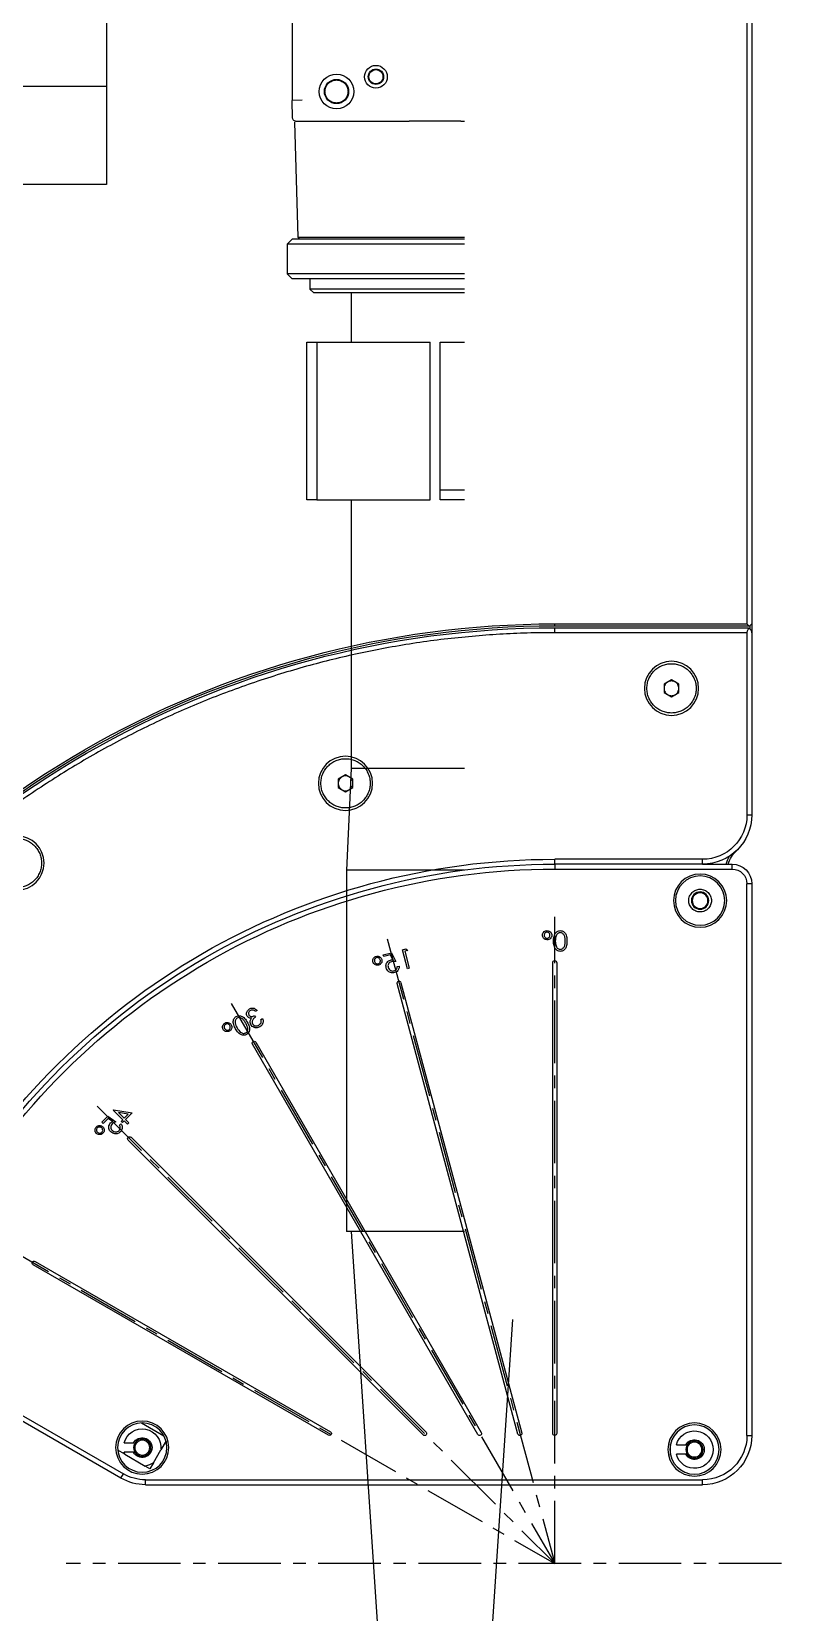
# Model space of a CAD drawing. Extents: x 500 to 100500, y -14500 to 21140.
# Drawn here: x 13425.8 to 13501.9, y -10089 to -9928.5 of the extents above; entities that cross this region are included whole.
import ezdxf

# ---------------------------------------------------------------- set-up
doc = ezdxf.new("R2010")
doc.units = 0
doc.linetypes.add('CENTER', pattern=[10.16, 6.35, -1.27, 1.27, -1.27])
doc.layers.get('0').update_dxf_attribs({"linetype": 'CONTINUOUS'})
for name, color, linetype in [('30', 111, 'CONTINUOUS'), ('Center', 1, 'CENTER'), ('SLD-0', 7, 'CONTINUOUS')]:
    doc.layers.add(name, color=color, linetype=linetype)

# ---------------------------------------------------------------- blocks, each defined once
blk = doc.blocks.new('KJA$C3C655F6F')
at = {"layer": '30', "linetype": 'Continuous', "lineweight": 25}
for p, q in [((-33.26, 287), (-33.26, 87.4)), ((-32.76, 287), (-32.76, 87.4)), ((-33.06, 87.2), (-33.26, 87.4)), ((-33.26, 87.4), (-33.26, 86.5)), ((-32.96, 87.2), (-33.06, 87.2)), ((-33.06, 87.2), (-33.06, 86.9)), ((-32.76, 87.4), (-32.96, 87.2)), ((-13.26, 87.2), (-32.96, 87.2)), ((-13.26, 87.4), (-32.76, 87.4)), ((-13.26, 87), (-32.76, 87)), ((-13.26, 87.2), (-13.26, 87.4)), ((-13.26, 86.5), (-13.26, 87)), ((-33.26, 86.5), (-33.26, 68)), ((-32.76, 86.5), (-32.76, 68)), ((-32.76, 86.5), (-13.26, 86.5)), ((-25.86, 81.28), (-25.11, 81.72)), ((-25.86, 80.42), (-25.86, 81.28)), ((-25.11, 79.98), (-25.86, 80.42)), ((-25.11, 81.72), (-24.36, 81.28)), ((-24.36, 80.42), (-25.11, 79.98)), ((-24.36, 81.28), (-24.36, 80.42)), ((7.22, 71.64), (7.97, 72.07)), ((7.22, 70.78), (7.22, 71.64)), ((7.97, 70.34), (7.22, 70.78)), ((7.97, 72.07), (8.72, 71.64)), ((8.72, 70.78), (7.97, 70.34)), ((8.72, 71.64), (8.72, 70.78)), ((-32.76, 68), (-33.26, 68)), ((-31.26, 62.5), (-31.26, 63)), ((-28.26, 63), (-31.26, 63)), ((-28.26, 63.5), (-13.26, 63.5)), ((-28.26, 63), (-28.26, 63.5)), ((-28.26, 63), (-13.26, 63)), ((-13.26, 63), (-13.26, 63.5)), ((-13.26, 63), (-13.26, 62.5)), ((-33.26, 61), (-33.26, 5)), ((-33.26, 61), (-32.76, 61)), ((-32.76, 5), (-32.76, 61)), ((-13.26, 62.5), (-31.26, 62.5)), ((-13.46, 53), (-13.46, 5.2)), ((-13.06, 5.2), (-13.06, 53)), ((1.96, 54.17), (1.5, 52.44)), ((1.83, 54.4), (1.66, 54.25)), ((1.66, 54.25), (1.96, 54.17)), ((1.69, 52.39), (2.2, 54.3)), ((2.2, 54.3), (1.83, 54.4)), ((3.3, 54.01), (2.87, 53.11)), ((3.17, 53.29), (3.4, 53.79)), ((4.13, 53.79), (3.3, 54.01)), ((3.4, 53.79), (4.08, 53.61)), ((4.08, 53.61), (4.13, 53.79)), ((1.5, 52.44), (1.69, 52.39)), ((2.74, 52.61), (2.54, 52.66)), ((2.34, 50.97), (-9.91, 5.25)), ((-9.53, 5.15), (2.72, 50.87)), ((16.94, 48.16), (17.12, 48.06)), ((16.55, 47.23), (16.38, 47.33)), ((17.2, 47.62), (17.11, 47.47)), ((17.07, 44.93), (-5.81, 5.3)), ((-5.46, 5.1), (17.41, 44.73)), ((31.51, 38.07), (29.62, 37.74)), ((29.62, 37.74), (30.29, 37.07)), ((30.29, 37.07), (29.96, 36.74)), ((30.01, 37.61), (31.01, 37.78)), ((30.42, 37.2), (30.01, 37.61)), ((30.1, 36.6), (30.43, 36.93)), ((31.01, 37.78), (30.42, 37.2)), ((30.43, 36.93), (30.6, 36.76)), ((30.56, 37.06), (31.54, 38.04)), ((30.73, 36.89), (30.56, 37.06)), ((32.09, 37.42), (31.26, 36.85)), ((31.54, 38.04), (31.51, 38.07)), ((31.61, 36.87), (32.06, 37.18)), ((32.06, 37.18), (32.56, 36.68)), ((32.69, 36.81), (32.09, 37.42)), ((29.96, 36.74), (30.1, 36.6)), ((30.6, 36.76), (30.73, 36.89)), ((30.9, 36.49), (30.75, 36.63)), ((32.56, 36.68), (32.69, 36.81)), ((29.73, 35.27), (-0.2, 5.34)), ((0.08, 5.06), (30.02, 34.99)), ((39.47, 22.67), (9.5, 5.37)), ((9.7, 5.03), (39.67, 22.33)), ((53.5, 14.38), (30.51, 1.1)), ((30.76, 0.67), (53.75, 13.94)), ((-32.76, 5), (-33.26, 5)), ((28.66, 6.27), (26.39, 4.96)), ((-25.6, 4.04), (-26.56, 4.04)), ((-25.01, 3), (-25.01, 4.13)), ((26.18, 4.46), (26.7, 3.56)), ((27.46, 2.24), (26.7, 3.56)), ((30.43, 4.25), (29.47, 4.25)), ((29.47, 3.3), (30.43, 3.3)), ((30.36, 3.1), (31.07, 3.51)), ((-26.56, 3.09), (-25.6, 3.09)), ((27.46, 2.24), (27.82, 1.63)), ((27.82, 1.63), (28.28, 1.9)), ((30.36, 3.1), (28.28, 1.9)), ((28.26, 0.5), (-28.26, 0.5)), ((-28.26, 0), (-28.26, 0.5)), ((28.26, 0), (-28.26, 0)), ((28.26, 0), (28.26, 0.5)), ((30.76, 0.67), (30.51, 1.1))]:
    blk.add_line(p, q, dxfattribs=at)
for centre, radius in [((-25.11, 80.85), 2.75), ((7.97, 71.21), 2.75), ((41.31, 63.11), 2.75), ((-28.01, 59.3), 2.7), ((-28.01, 59.3), 2.5), ((-28.01, 59.3), 0.877), ((-28.01, 59.3), 0.8), ((28.59, 3.77), 2.7), ((-27.44, 3.57), 2.7), ((-27.44, 3.57), 2.5), ((28.59, 3.77), 2.5), ((-27.44, 3.57), 0.877), ((-27.44, 3.57), 0.754), ((28.59, 3.77), 0.877), ((28.59, 3.77), 0.754)]:
    blk.add_circle(centre, radius, dxfattribs=at)
for centre, radius, start, end in [((-13.26, -8), 95.4, 30, 90), ((-13.26, -8), 95.2, 30, 90), ((-13.26, -8), 95, 30, 90), ((-28.26, 68), 5, 180, 270), ((-28.26, 68), 4.5, 180, 270), ((-33.76, 62.19), 3, 15.6539, 46.5675), ((-31.26, 61), 2, 90, 180), ((-33.76, 62.19), 3.2, 14.6528, 30.6627), ((-13.26, -8), 71.5, 30, 90), ((-13.26, -8), 71, 30, 90), ((-31.26, 61), 1.5, 90, 180), ((-13.26, -8), 70.5, 30, 90), ((-13.26, 53), 0.2, 0, 180), ((2.53, 50.92), 0.2, 345, 165), ((17.24, 44.83), 0.2, 330, 150), ((29.88, 35.13), 0.2, 315, 135), ((39.57, 22.5), 0.2, 300, 120), ((-28.26, 5), 5, 180, 270), ((-28.26, 5), 4.5, 180, 270), ((-27.44, 3.57), 1.9, 14.4775, 345.5225), ((-13.26, 5.2), 0.2, 180, 0), ((-9.72, 5.2), 0.2, 165, 345), ((-5.64, 5.2), 0.2, 150, 330), ((-0.06, 5.2), 0.2, 135, 315), ((9.6, 5.2), 0.2, 120, 300), ((28.59, 3.77), 1.9, 14.4775, 186.3079), ((-27.44, 3.57), 1, 28.3594, 331.6406), ((28.59, 3.77), 1, 28.3594, 331.6406), ((28.59, 3.77), 1.9, 339.1835, 345.5225), ((28.59, 3.77), 1.9, 233.6921, 260.8165), ((28.26, 5), 4.5, 270, 300), ((28.26, 5), 5, 270, 300)]:
    blk.add_arc(centre, radius, start, end, dxfattribs=at)
for points, knots in [([(-33.26, 86.5), (-33.25, 86.55), (-33.24, 86.65), (-33.18, 86.78), (-33.1, 86.87), (-33.04, 86.91), (-33.01, 86.93)], [0, 0, 0, 0, 0.246234, 0.520204, 0.755299, 1, 1, 1, 1]), ([(-32.76, 87), (-32.81, 87), (-32.89, 86.99), (-32.97, 86.95), (-33.01, 86.93)], [0, 0, 0, 0, 0.568782, 1, 1, 1, 1]), ([(-33.01, 86.93), (-32.97, 86.91), (-32.89, 86.85), (-32.81, 86.74), (-32.77, 86.62), (-32.76, 86.54), (-32.76, 86.5)], [0, 0, 0, 0, 0.309726, 0.600126, 0.808185, 1, 1, 1, 1]), ([(-13.26, 86.5), (-12.33, 86.49), (-10.47, 86.48), (-7.68, 86.35), (-4.87, 86.14), (-2.05, 85.85), (0.78, 85.47), (3.55, 85.01), (6.28, 84.47), (8.94, 83.87), (11.6, 83.19), (14.24, 82.42), (16.88, 81.58), (19.49, 80.66), (22.08, 79.66), (24.65, 78.58), (27.19, 77.42), (29.68, 76.2), (32.12, 74.91), (34.51, 73.56), (36.85, 72.13), (39.17, 70.64), (41.46, 69.07), (43.71, 67.42), (45.9, 65.71), (48.04, 63.94), (50.11, 62.13), (52.1, 60.27), (54.03, 58.37), (55.89, 56.43), (57.8, 54.32), (59.75, 52.03), (61.71, 49.56), (63.58, 47.05), (65.34, 44.49), (67.02, 41.89), (68.06, 40.13), (68.58, 39.25)], [0, 0, 0, 0, 0.028058, 0.056326, 0.084793, 0.113449, 0.142282, 0.171281, 0.198764, 0.226374, 0.254099, 0.281929, 0.309853, 0.337858, 0.365933, 0.394066, 0.422245, 0.450458, 0.478189, 0.505929, 0.533666, 0.561389, 0.58959, 0.617751, 0.645861, 0.673908, 0.701881, 0.729269, 0.756563, 0.783752, 0.810825, 0.842891, 0.874762, 0.906424, 0.93786, 0.969057, 1, 1, 1, 1]), ([(-13.83, 56.25), (-13.89, 56.25), (-14.01, 56.24), (-14.17, 56.16), (-14.3, 56.04), (-14.4, 55.87), (-14.47, 55.67), (-14.5, 55.43), (-14.5, 55.28), (-14.5, 55.2)], [0, 0, 0, 0, 0.124799, 0.24962, 0.374455, 0.499472, 0.66612, 0.833023, 1, 1, 1, 1]), ([(-13.14, 55.2), (-13.14, 55.28), (-13.15, 55.43), (-13.18, 55.67), (-13.26, 55.87), (-13.36, 56.04), (-13.5, 56.16), (-13.66, 56.24), (-13.77, 56.25), (-13.83, 56.25)], [0, 0, 0, 0, 0.166961, 0.333839, 0.500503, 0.625509, 0.750374, 0.875185, 1, 1, 1, 1]), ([(-12.49, 56.25), (-12.56, 56.24), (-12.69, 56.23), (-12.85, 56.11), (-12.95, 55.96), (-12.96, 55.85), (-12.96, 55.79)], [0, 0, 0, 0, 0.279707, 0.559479, 0.779698, 1, 1, 1, 1]), ([(-12.01, 55.79), (-12.02, 55.86), (-12.04, 56), (-12.17, 56.15), (-12.32, 56.24), (-12.43, 56.25), (-12.49, 56.25)], [0, 0, 0, 0, 0.279443, 0.559201, 0.77955, 1, 1, 1, 1]), ([(-14.5, 55.2), (-14.5, 55.12), (-14.5, 54.97), (-14.47, 54.73), (-14.4, 54.53), (-14.3, 54.36), (-14.17, 54.24), (-14.01, 54.16), (-13.89, 54.15), (-13.83, 54.15)], [0, 0, 0, 0, 0.166978, 0.333901, 0.500528, 0.625558, 0.750376, 0.875183, 1, 1, 1, 1]), ([(-14.32, 55.2), (-14.32, 55.26), (-14.32, 55.38), (-14.3, 55.57), (-14.26, 55.73), (-14.18, 55.86), (-14.09, 55.96), (-13.96, 56.03), (-13.87, 56.04), (-13.83, 56.05)], [0, 0, 0, 0, 0.166958, 0.33387, 0.500509, 0.625498, 0.75026, 0.8752, 1, 1, 1, 1]), ([(-13.83, 54.35), (-13.87, 54.36), (-13.96, 54.37), (-14.09, 54.44), (-14.18, 54.54), (-14.26, 54.67), (-14.3, 54.83), (-14.32, 55.02), (-14.32, 55.14), (-14.32, 55.2)], [0, 0, 0, 0, 0.124779, 0.249684, 0.37451, 0.499494, 0.666113, 0.833029, 1, 1, 1, 1]), ([(-13.83, 56.05), (-13.78, 56.04), (-13.69, 56.03), (-13.57, 55.96), (-13.47, 55.86), (-13.39, 55.7), (-13.33, 55.47), (-13.32, 55.29), (-13.32, 55.2)], [0, 0, 0, 0, 0.124825, 0.249825, 0.374662, 0.49976, 0.749613, 1, 1, 1, 1]), ([(-13.83, 54.15), (-13.77, 54.15), (-13.66, 54.16), (-13.5, 54.24), (-13.36, 54.36), (-13.26, 54.53), (-13.18, 54.73), (-13.15, 54.96), (-13.14, 55.12), (-13.14, 55.2)], [0, 0, 0, 0, 0.124838, 0.249678, 0.374552, 0.49957, 0.666183, 0.83304, 1, 1, 1, 1]), ([(-13.4, 54.7), (-13.42, 54.65), (-13.46, 54.54), (-13.57, 54.43), (-13.7, 54.37), (-13.78, 54.36), (-13.83, 54.35)], [0, 0, 0, 0, 0.280262, 0.5597794, 0.7799888, 1, 1, 1, 1]), ([(-13.32, 55.2), (-13.32, 55.1), (-13.33, 54.93), (-13.38, 54.77), (-13.4, 54.7)], [0, 0, 0, 0, 0.560097, 1, 1, 1, 1]), ([(-12.96, 55.79), (-12.96, 55.72), (-12.94, 55.59), (-12.81, 55.43), (-12.65, 55.34), (-12.54, 55.33), (-12.49, 55.33)], [0, 0, 0, 0, 0.279513, 0.559161, 0.779506, 1, 1, 1, 1]), ([(-12.78, 55.79), (-12.78, 55.83), (-12.77, 55.92), (-12.69, 56.02), (-12.59, 56.09), (-12.52, 56.09), (-12.49, 56.1)], [0, 0, 0, 0, 0.279677, 0.559466, 0.779709, 1, 1, 1, 1]), ([(-12.49, 55.48), (-12.53, 55.49), (-12.62, 55.5), (-12.72, 55.59), (-12.77, 55.68), (-12.78, 55.75), (-12.78, 55.79)], [0, 0, 0, 0, 0.2792339, 0.5591891, 0.7795622, 1, 1, 1, 1]), ([(-12.49, 56.1), (-12.44, 56.09), (-12.35, 56.08), (-12.26, 55.99), (-12.2, 55.89), (-12.2, 55.82), (-12.19, 55.79)], [0, 0, 0, 0, 0.279204, 0.558932, 0.779374, 1, 1, 1, 1]), ([(-12.49, 55.33), (-12.42, 55.34), (-12.28, 55.35), (-12.13, 55.47), (-12.03, 55.63), (-12.02, 55.74), (-12.01, 55.79)], [0, 0, 0, 0, 0.279779, 0.559495, 0.779657, 1, 1, 1, 1]), ([(-12.19, 55.79), (-12.2, 55.74), (-12.21, 55.66), (-12.29, 55.56), (-12.38, 55.49), (-12.45, 55.49), (-12.49, 55.48)], [0, 0, 0, 0, 0.279717, 0.559486, 0.779814, 1, 1, 1, 1]), ([(2.87, 53.11), (2.95, 53.12), (3.1, 53.14), (3.24, 53.11), (3.31, 53.1)], [0, 0, 0, 0, 0.5602928, 1, 1, 1, 1]), ([(3.4, 53.27), (3.36, 53.28), (3.28, 53.29), (3.2, 53.29), (3.17, 53.29)], [0, 0, 0, 0, 0.55978, 1, 1, 1, 1]), ([(3.31, 53.1), (3.37, 53.08), (3.5, 53.03), (3.63, 52.88), (3.67, 52.7), (3.65, 52.6), (3.64, 52.54)], [0, 0, 0, 0, 0.280196, 0.559243, 0.7794, 1, 1, 1, 1]), ([(3.84, 52.48), (3.85, 52.54), (3.87, 52.67), (3.85, 52.86), (3.76, 53.04), (3.61, 53.19), (3.47, 53.24), (3.4, 53.27)], [0, 0, 0, 0, 0.186963, 0.373682, 0.560448, 0.780046, 1, 1, 1, 1]), ([(4.29, 53.32), (4.27, 53.25), (4.25, 53.12), (4.33, 52.94), (4.46, 52.81), (4.56, 52.77), (4.61, 52.75)], [0, 0, 0, 0, 0.2797086, 0.5593316, 0.7796078, 1, 1, 1, 1]), ([(4.86, 53.64), (4.79, 53.65), (4.65, 53.67), (4.47, 53.59), (4.34, 53.47), (4.3, 53.37), (4.29, 53.32)], [0, 0, 0, 0, 0.279543, 0.559405, 0.779682, 1, 1, 1, 1]), ([(4.65, 52.89), (4.61, 52.91), (4.52, 52.94), (4.45, 53.05), (4.42, 53.17), (4.43, 53.24), (4.44, 53.28)], [0, 0, 0, 0, 0.278942, 0.558752, 0.779364, 1, 1, 1, 1]), ([(4.44, 53.28), (4.46, 53.32), (4.49, 53.41), (4.6, 53.49), (4.71, 53.52), (4.78, 53.51), (4.82, 53.51)], [0, 0, 0, 0, 0.279756, 0.559451, 0.779719, 1, 1, 1, 1]), ([(4.61, 52.75), (4.68, 52.74), (4.82, 52.72), (5, 52.8), (5.13, 52.92), (5.16, 53.03), (5.18, 53.08)], [0, 0, 0, 0, 0.2796786, 0.5594149, 0.7796056, 1, 1, 1, 1]), ([(5.03, 53.12), (5.01, 53.07), (4.98, 52.99), (4.87, 52.91), (4.76, 52.87), (4.69, 52.88), (4.65, 52.89)], [0, 0, 0, 0, 0.27984, 0.559687, 0.779857, 1, 1, 1, 1]), ([(4.82, 53.51), (4.86, 53.49), (4.95, 53.45), (5.02, 53.34), (5.05, 53.22), (5.03, 53.15), (5.03, 53.12)], [0, 0, 0, 0, 0.279236, 0.558984, 0.779351, 1, 1, 1, 1]), ([(5.18, 53.08), (5.19, 53.15), (5.21, 53.28), (5.13, 53.46), (5.01, 53.59), (4.91, 53.63), (4.86, 53.64)], [0, 0, 0, 0, 0.279576, 0.559365, 0.779656, 1, 1, 1, 1]), ([(2.54, 52.66), (2.54, 52.6), (2.53, 52.49), (2.57, 52.33), (2.66, 52.18), (2.8, 52.05), (2.93, 52.01), (2.99, 51.99)], [0, 0, 0, 0, 0.186879, 0.373577, 0.560343, 0.780041, 1, 1, 1, 1]), ([(3.05, 52.16), (3, 52.18), (2.89, 52.23), (2.79, 52.34), (2.73, 52.48), (2.74, 52.56), (2.74, 52.61)], [0, 0, 0, 0, 0.279763, 0.559521, 0.779394, 1, 1, 1, 1]), ([(2.99, 51.99), (3.05, 51.98), (3.19, 51.95), (3.4, 51.98), (3.59, 52.08), (3.75, 52.25), (3.81, 52.41), (3.84, 52.48)], [0, 0, 0, 0, 0.186947, 0.373597, 0.560153, 0.780034, 1, 1, 1, 1]), ([(3.64, 52.54), (3.62, 52.47), (3.56, 52.33), (3.4, 52.2), (3.22, 52.14), (3.1, 52.16), (3.05, 52.16)], [0, 0, 0, 0, 0.280065, 0.559626, 0.779827, 1, 1, 1, 1]), ([(17.71, 48.31), (17.66, 48.33), (17.56, 48.38), (17.4, 48.4), (17.24, 48.37), (17.08, 48.29), (16.99, 48.2), (16.94, 48.16)], [0, 0, 0, 0, 0.186698, 0.373254, 0.559918, 0.77975, 1, 1, 1, 1]), ([(17.12, 48.06), (17.16, 48.09), (17.24, 48.15), (17.37, 48.2), (17.5, 48.19), (17.57, 48.16), (17.61, 48.14)], [0, 0, 0, 0, 0.280559, 0.559945, 0.779833, 1, 1, 1, 1]), ([(17.95, 47.58), (17.97, 47.63), (18.01, 47.72), (18.01, 47.89), (17.96, 48.05), (17.86, 48.2), (17.76, 48.28), (17.71, 48.31)], [0, 0, 0, 0, 0.186536, 0.373228, 0.559898, 0.779966, 1, 1, 1, 1]), ([(16.38, 47.33), (16.37, 47.27), (16.33, 47.15), (16.32, 46.97), (16.37, 46.78), (16.48, 46.61), (16.6, 46.53), (16.66, 46.49)], [0, 0, 0, 0, 0.187083, 0.373888, 0.560463, 0.780026, 1, 1, 1, 1]), ([(16.54, 46.91), (16.53, 46.97), (16.52, 47.08), (16.54, 47.18), (16.55, 47.23)], [0, 0, 0, 0, 0.558561, 1, 1, 1, 1]), ([(16.76, 46.66), (16.71, 46.69), (16.61, 46.76), (16.56, 46.86), (16.54, 46.91)], [0, 0, 0, 0, 0.559914, 1, 1, 1, 1]), ([(16.66, 46.49), (16.72, 46.46), (16.84, 46.4), (17.03, 46.38), (17.24, 46.42), (17.44, 46.52), (17.53, 46.65), (17.57, 46.71)], [0, 0, 0, 0, 0.186929, 0.373767, 0.560501, 0.780334, 1, 1, 1, 1]), ([(17.39, 46.79), (17.35, 46.74), (17.27, 46.63), (17.08, 46.57), (16.9, 46.59), (16.81, 46.63), (16.76, 46.66)], [0, 0, 0, 0, 0.279031, 0.558755, 0.779139, 1, 1, 1, 1]), ([(17.11, 47.47), (17.15, 47.44), (17.23, 47.38), (17.35, 47.28), (17.43, 47.14), (17.46, 46.96), (17.42, 46.85), (17.39, 46.79)], [0, 0, 0, 0, 0.1874618, 0.3747072, 0.5612879, 0.7807844, 1, 1, 1, 1]), ([(17.77, 47.68), (17.74, 47.65), (17.69, 47.59), (17.58, 47.54), (17.45, 47.53), (17.32, 47.56), (17.24, 47.6), (17.2, 47.62)], [0, 0, 0, 0, 0.186098, 0.372254, 0.559137, 0.779513, 1, 1, 1, 1]), ([(17.52, 47.35), (17.57, 47.35), (17.66, 47.36), (17.79, 47.41), (17.88, 47.48), (17.93, 47.55), (17.95, 47.58)], [0, 0, 0, 0, 0.280175, 0.559845, 0.779904, 1, 1, 1, 1]), ([(17.64, 47.08), (17.62, 47.14), (17.6, 47.23), (17.54, 47.31), (17.52, 47.35)], [0, 0, 0, 0, 0.559694, 1, 1, 1, 1]), ([(17.57, 46.71), (17.6, 46.78), (17.66, 46.9), (17.64, 47.03), (17.64, 47.08)], [0, 0, 0, 0, 0.559242, 1, 1, 1, 1]), ([(17.61, 48.14), (17.65, 48.11), (17.74, 48.06), (17.8, 47.92), (17.82, 47.79), (17.78, 47.72), (17.77, 47.68)], [0, 0, 0, 0, 0.280351, 0.560054, 0.780166, 1, 1, 1, 1]), ([(17.94, 46.96), (17.9, 46.9), (17.83, 46.76), (17.74, 46.54), (17.69, 46.33), (17.7, 46.14), (17.75, 45.97), (17.85, 45.82), (17.95, 45.75), (18, 45.72)], [0, 0, 0, 0, 0.1669781, 0.3338803, 0.5005081, 0.6255228, 0.7503733, 0.8751714, 1, 1, 1, 1]), ([(18.09, 45.87), (18.06, 45.9), (17.98, 45.95), (17.91, 46.08), (17.88, 46.22), (17.89, 46.37), (17.94, 46.53), (18.01, 46.7), (18.07, 46.81), (18.1, 46.87)], [0, 0, 0, 0, 0.1247108, 0.2496173, 0.3744474, 0.499452, 0.6661182, 0.8330383, 1, 1, 1, 1]), ([(19.05, 47.54), (18.99, 47.56), (18.89, 47.61), (18.71, 47.62), (18.54, 47.59), (18.36, 47.49), (18.2, 47.35), (18.06, 47.16), (17.98, 47.03), (17.94, 46.96)], [0, 0, 0, 0, 0.124818, 0.249629, 0.374517, 0.499506, 0.666118, 0.833024, 1, 1, 1, 1]), ([(18.1, 46.87), (18.13, 46.92), (18.2, 47.02), (18.3, 47.17), (18.42, 47.3), (18.55, 47.38), (18.69, 47.42), (18.83, 47.43), (18.92, 47.39), (18.96, 47.37)], [0, 0, 0, 0, 0.166975, 0.333892, 0.500574, 0.625601, 0.750399, 0.875295, 1, 1, 1, 1]), ([(18.96, 47.37), (19, 47.34), (19.07, 47.29), (19.14, 47.16), (19.17, 47.02), (19.16, 46.84), (19.09, 46.61), (19, 46.45), (18.96, 46.37)], [0, 0, 0, 0, 0.124745, 0.24966, 0.374487, 0.499618, 0.749573, 1, 1, 1, 1]), ([(19.12, 46.28), (19.16, 46.35), (19.24, 46.49), (19.32, 46.71), (19.36, 46.92), (19.35, 47.12), (19.29, 47.29), (19.19, 47.44), (19.1, 47.5), (19.05, 47.54)], [0, 0, 0, 0, 0.1669524, 0.3338231, 0.5004407, 0.6254522, 0.7503056, 0.8751412, 1, 1, 1, 1]), ([(19.57, 46.7), (19.54, 46.64), (19.48, 46.51), (19.51, 46.31), (19.6, 46.15), (19.69, 46.09), (19.74, 46.06)], [0, 0, 0, 0, 0.279672, 0.559261, 0.77955, 1, 1, 1, 1]), ([(20.21, 46.87), (20.14, 46.9), (20.02, 46.95), (19.82, 46.92), (19.66, 46.84), (19.6, 46.75), (19.57, 46.7)], [0, 0, 0, 0, 0.279581, 0.559491, 0.779679, 1, 1, 1, 1]), ([(19.81, 46.18), (19.77, 46.21), (19.7, 46.27), (19.66, 46.4), (19.66, 46.52), (19.69, 46.58), (19.7, 46.62)], [0, 0, 0, 0, 0.279122, 0.559037, 0.779394, 1, 1, 1, 1]), ([(19.7, 46.62), (19.73, 46.66), (19.79, 46.73), (19.91, 46.78), (20.03, 46.79), (20.1, 46.76), (20.14, 46.74)], [0, 0, 0, 0, 0.279675, 0.559455, 0.779733, 1, 1, 1, 1]), ([(20.14, 46.74), (20.17, 46.71), (20.25, 46.66), (20.29, 46.53), (20.28, 46.41), (20.25, 46.34), (20.23, 46.31)], [0, 0, 0, 0, 0.279051, 0.558697, 0.779276, 1, 1, 1, 1]), ([(20.38, 46.23), (20.4, 46.29), (20.46, 46.42), (20.42, 46.62), (20.34, 46.77), (20.25, 46.84), (20.21, 46.87)], [0, 0, 0, 0, 0.2795578, 0.5592969, 0.779614, 1, 1, 1, 1]), ([(18, 45.72), (18.05, 45.69), (18.16, 45.64), (18.34, 45.63), (18.51, 45.67), (18.69, 45.76), (18.85, 45.9), (19, 46.08), (19.08, 46.21), (19.12, 46.28)], [0, 0, 0, 0, 0.124837, 0.249679, 0.374547, 0.499565, 0.666186, 0.833048, 1, 1, 1, 1]), ([(18.64, 45.96), (18.59, 45.93), (18.51, 45.86), (18.36, 45.82), (18.21, 45.82), (18.13, 45.85), (18.09, 45.87)], [0, 0, 0, 0, 0.2803572, 0.5598085, 0.7800344, 1, 1, 1, 1]), ([(18.96, 46.37), (18.91, 46.29), (18.82, 46.14), (18.69, 46.02), (18.64, 45.96)], [0, 0, 0, 0, 0.560122, 1, 1, 1, 1]), ([(19.74, 46.06), (19.8, 46.03), (19.93, 45.98), (20.12, 46.01), (20.28, 46.09), (20.35, 46.18), (20.38, 46.23)], [0, 0, 0, 0, 0.279615, 0.559324, 0.779602, 1, 1, 1, 1]), ([(20.23, 46.31), (20.21, 46.27), (20.15, 46.2), (20.03, 46.15), (19.91, 46.14), (19.84, 46.17), (19.81, 46.18)], [0, 0, 0, 0, 0.279817, 0.559743, 0.77988, 1, 1, 1, 1]), ([(30.75, 36.63), (30.72, 36.59), (30.66, 36.49), (30.62, 36.33), (30.62, 36.16), (30.68, 35.98), (30.76, 35.88), (30.81, 35.83)], [0, 0, 0, 0, 0.186864, 0.373563, 0.560326, 0.780035, 1, 1, 1, 1]), ([(30.81, 35.83), (30.86, 35.78), (30.96, 35.69), (31.15, 35.62), (31.37, 35.61), (31.6, 35.68), (31.72, 35.78), (31.78, 35.83)], [0, 0, 0, 0, 0.186891, 0.373555, 0.560267, 0.7801, 1, 1, 1, 1]), ([(30.94, 35.95), (30.91, 36), (30.84, 36.08), (30.81, 36.24), (30.83, 36.38), (30.87, 36.45), (30.9, 36.49)], [0, 0, 0, 0, 0.279783, 0.559562, 0.779426, 1, 1, 1, 1]), ([(31.65, 35.98), (31.59, 35.94), (31.48, 35.84), (31.27, 35.81), (31.08, 35.84), (30.99, 35.92), (30.94, 35.95)], [0, 0, 0, 0, 0.2800999, 0.559732, 0.7799079, 1, 1, 1, 1]), ([(31.26, 36.85), (31.34, 36.82), (31.47, 36.77), (31.59, 36.67), (31.64, 36.63)], [0, 0, 0, 0, 0.560321, 1, 1, 1, 1]), ([(31.8, 36.73), (31.77, 36.76), (31.71, 36.81), (31.64, 36.85), (31.61, 36.87)], [0, 0, 0, 0, 0.559812, 1, 1, 1, 1]), ([(31.64, 36.63), (31.68, 36.58), (31.77, 36.47), (31.8, 36.28), (31.75, 36.1), (31.68, 36.02), (31.65, 35.98)], [0, 0, 0, 0, 0.280212, 0.559244, 0.779378, 1, 1, 1, 1]), ([(31.78, 35.83), (31.83, 35.88), (31.91, 35.97), (31.98, 36.15), (32, 36.35), (31.94, 36.56), (31.85, 36.67), (31.8, 36.73)], [0, 0, 0, 0, 0.187003, 0.373749, 0.560516, 0.78008, 1, 1, 1, 1]), ([(32.59, 36.33), (32.55, 36.28), (32.46, 36.17), (32.44, 35.97), (32.49, 35.8), (32.56, 35.72), (32.59, 35.68)], [0, 0, 0, 0, 0.279679, 0.559371, 0.7796, 1, 1, 1, 1]), ([(33.25, 36.33), (33.2, 36.37), (33.09, 36.45), (32.89, 36.47), (32.72, 36.44), (32.64, 36.37), (32.59, 36.33)], [0, 0, 0, 0, 0.279642, 0.559484, 0.77966, 1, 1, 1, 1]), ([(32.59, 35.68), (32.65, 35.63), (32.75, 35.55), (32.95, 35.53), (33.12, 35.57), (33.21, 35.64), (33.25, 35.67)], [0, 0, 0, 0, 0.279589, 0.559293, 0.779585, 1, 1, 1, 1]), ([(32.69, 35.77), (32.67, 35.81), (32.61, 35.88), (32.6, 36.02), (32.63, 36.13), (32.68, 36.19), (32.7, 36.22)], [0, 0, 0, 0, 0.27912, 0.559033, 0.779458, 1, 1, 1, 1]), ([(33.13, 35.78), (33.1, 35.76), (33.03, 35.7), (32.9, 35.68), (32.78, 35.7), (32.72, 35.75), (32.69, 35.77)], [0, 0, 0, 0, 0.279838, 0.559595, 0.779833, 1, 1, 1, 1]), ([(32.7, 36.22), (32.74, 36.25), (32.81, 36.3), (32.95, 36.32), (33.06, 36.29), (33.12, 36.25), (33.15, 36.23)], [0, 0, 0, 0, 0.279732, 0.559509, 0.779758, 1, 1, 1, 1]), ([(33.15, 36.23), (33.18, 36.19), (33.23, 36.11), (33.24, 35.98), (33.2, 35.87), (33.16, 35.81), (33.13, 35.78)], [0, 0, 0, 0, 0.279173, 0.558828, 0.779257, 1, 1, 1, 1]), ([(33.25, 35.67), (33.29, 35.73), (33.38, 35.83), (33.39, 36.03), (33.35, 36.2), (33.28, 36.29), (33.25, 36.33)], [0, 0, 0, 0, 0.279611, 0.559331, 0.779656, 1, 1, 1, 1])]:
    blk.add_open_spline(points, degree=3, knots=knots, dxfattribs=at)
for points in [[(-22.61, 80.85), (-22.62, 80.69), (-22.64, 80.36), (-22.78, 79.89), (-23.02, 79.45), (-23.33, 79.07), (-23.71, 78.76), (-24.15, 78.53), (-24.62, 78.38), (-25.11, 78.33), (-25.6, 78.38), (-26.07, 78.53), (-26.51, 78.76), (-26.89, 79.07), (-27.2, 79.45), (-27.43, 79.89), (-27.58, 80.36), (-27.62, 80.85), (-27.58, 81.34), (-27.43, 81.81), (-27.2, 82.25), (-26.89, 82.63), (-26.51, 82.94), (-26.07, 83.17), (-25.6, 83.32), (-25.11, 83.37), (-24.62, 83.32), (-24.15, 83.17), (-23.71, 82.94), (-23.33, 82.63), (-23.02, 82.25), (-22.78, 81.81), (-22.64, 81.34), (-22.62, 81.01), (-22.61, 80.85)], [(-25.86, 80.85), (-25.85, 80.92), (-25.84, 81.05), (-25.76, 81.23), (-25.65, 81.39), (-25.54, 81.46), (-25.48, 81.5)], [(-25.48, 80.2), (-25.54, 80.24), (-25.65, 80.31), (-25.76, 80.47), (-25.84, 80.65), (-25.85, 80.78), (-25.86, 80.85)], [(-25.48, 81.5), (-25.42, 81.53), (-25.31, 81.58), (-25.11, 81.61), (-24.91, 81.58), (-24.79, 81.53), (-24.73, 81.5)], [(-24.73, 81.5), (-24.68, 81.46), (-24.57, 81.39), (-24.45, 81.23), (-24.37, 81.05), (-24.36, 80.92), (-24.36, 80.85)], [(-24.36, 80.85), (-24.36, 80.78), (-24.37, 80.65), (-24.45, 80.47), (-24.57, 80.31), (-24.68, 80.24), (-24.73, 80.2)], [(-24.73, 80.2), (-24.79, 80.17), (-24.91, 80.12), (-25.11, 80.09), (-25.31, 80.12), (-25.42, 80.17), (-25.48, 80.2)], [(10.47, 71.21), (10.46, 71.04), (10.44, 70.72), (10.29, 70.25), (10.06, 69.81), (9.74, 69.43), (9.36, 69.12), (8.93, 68.88), (8.46, 68.74), (7.97, 68.69), (7.47, 68.74), (7, 68.88), (6.57, 69.12), (6.19, 69.43), (5.87, 69.81), (5.64, 70.25), (5.5, 70.72), (5.45, 71.21), (5.5, 71.7), (5.64, 72.17), (5.87, 72.61), (6.19, 72.99), (6.57, 73.3), (7, 73.53), (7.47, 73.68), (7.97, 73.72), (8.46, 73.68), (8.93, 73.53), (9.36, 73.3), (9.74, 72.99), (10.06, 72.61), (10.29, 72.17), (10.44, 71.7), (10.46, 71.37), (10.47, 71.21)], [(7.22, 71.21), (7.22, 71.27), (7.23, 71.41), (7.31, 71.59), (7.43, 71.75), (7.54, 71.82), (7.59, 71.86)], [(7.59, 70.56), (7.54, 70.6), (7.43, 70.67), (7.31, 70.83), (7.23, 71.01), (7.22, 71.14), (7.22, 71.21)], [(7.59, 71.86), (7.65, 71.89), (7.77, 71.94), (7.97, 71.97), (8.16, 71.94), (8.28, 71.89), (8.34, 71.86)], [(8.34, 71.86), (8.39, 71.82), (8.5, 71.75), (8.62, 71.59), (8.7, 71.41), (8.71, 71.27), (8.72, 71.21)], [(8.72, 71.21), (8.71, 71.14), (8.7, 71.01), (8.62, 70.83), (8.5, 70.67), (8.39, 70.6), (8.34, 70.56)], [(8.34, 70.56), (8.28, 70.53), (8.16, 70.47), (7.97, 70.45), (7.77, 70.47), (7.65, 70.53), (7.59, 70.56)], [(43.81, 63.11), (43.8, 62.95), (43.78, 62.62), (43.63, 62.15), (43.4, 61.72), (43.09, 61.33), (42.71, 61.02), (42.27, 60.79), (41.8, 60.65), (41.31, 60.6), (40.82, 60.65), (40.35, 60.79), (39.91, 61.02), (39.53, 61.33), (39.22, 61.72), (38.98, 62.15), (38.84, 62.62), (38.79, 63.11), (38.84, 63.6), (38.98, 64.08), (39.22, 64.51), (39.53, 64.89), (39.91, 65.21), (40.35, 65.44), (40.82, 65.58), (41.31, 65.63), (41.8, 65.58), (42.27, 65.44), (42.71, 65.21), (43.09, 64.89), (43.4, 64.51), (43.63, 64.08), (43.78, 63.6), (43.8, 63.28), (43.81, 63.11)], [(-26.86, 59.3), (-26.86, 59.22), (-26.87, 59.07), (-26.94, 58.86), (-27.05, 58.66), (-27.19, 58.48), (-27.37, 58.34), (-27.57, 58.23), (-27.78, 58.16), (-28.01, 58.14), (-28.23, 58.16), (-28.45, 58.23), (-28.65, 58.34), (-28.83, 58.48), (-28.97, 58.66), (-29.08, 58.86), (-29.14, 59.07), (-29.17, 59.3), (-29.14, 59.53), (-29.08, 59.74), (-28.97, 59.94), (-28.83, 60.12), (-28.65, 60.26), (-28.45, 60.37), (-28.23, 60.44), (-28.01, 60.46), (-27.78, 60.44), (-27.57, 60.37), (-27.37, 60.26), (-27.19, 60.12), (-27.05, 59.94), (-26.94, 59.74), (-26.87, 59.53), (-26.86, 59.38), (-26.86, 59.3)]]:
    blk.add_open_spline(points, degree=3, dxfattribs=at)
at = {"layer": 'Center'}
for p, q in [((-13.26, -8), (-13.26, 57.65)), ((3.73, 55.42), (-13.26, -8)), ((19.57, 48.86), (-13.26, -8)), ((33.17, 38.42), (-13.26, -8)), ((43.6, 24.83), (-13.26, -8)), ((-36.26, -8), (36.32, -8))]:
    blk.add_line(p, q, dxfattribs=at)
blk = doc.blocks.new('KJ특성')
at = {"layer": 'SLD-0'}
for p, q in [((10897.8, -71155.14, -10.47), (10897.8, -71190.14, -10.47)), ((10887.8, -71190.14, -10.47), (10897.8, -71190.14, -10.47)), ((10897.8, -71190.14, -10.47), (10897.8, -71200.14, -10.47)), ((10897.8, -71200.14, -10.47), (10887.8, -71200.14, -10.47))]:
    blk.add_line(p, q, dxfattribs=at)
at = {"layer": '30', "xscale": -1}
blk.add_blockref('KJA$C3C655F6F', (10930.03, -71332.14, -10.47), dxfattribs=at)
blk = doc.blocks.new('KJVision R')
at = {"color": 2, "linetype": 'Continuous', "lineweight": 25}
for p, q in [((9885.4, -71156.7, 54.87), (9885.4, -71191.6, 54.87)), ((9886.4, -71191.59, 54.87), (9885.4, -71191.6, 54.87)), ((9885.44, -71193.41, 54.87), (9885.4, -71191.6, 54.87)), ((9885.65, -71193.8, 54.87), (9885.96, -71205.5, 54.87)), ((9885.68, -71193.82, 54.87), (9885.68, -71193.82, 54.87)), ((9886.44, -71193.7, 54.87), (9897.27, -71193.7, 54.87)), ((9902.52, -71193.7, 54.87), (9897.27, -71193.7, 54.87)), ((9902.52, -71193.7, 54.87), (9902.9, -71193.7, 54.87)), ((9885.4, -71205.7, 54.87), (9884.9, -71206.2, 54.87)), ((9884.9, -71206.2, 54.87), (9884.9, -71209.2, 54.87)), ((9902.9, -71206.2, 54.87), (9884.9, -71206.2, 54.87)), ((9902.9, -71205.7, 54.87), (9885.4, -71205.7, 54.87)), ((9885.96, -71205.5, 54.87), (9886.16, -71205.7, 54.87)), ((9885.96, -71205.5, 54.87), (9902.9, -71205.5, 54.87)), ((9884.9, -71209.2, 54.87), (9885.4, -71209.7, 54.87)), ((9902.9, -71209.2, 54.87), (9884.9, -71209.2, 54.87)), ((9902.9, -71209.7, 54.87), (9885.4, -71209.7, 54.87)), ((9887.2, -71209.7, 54.87), (9887.2, -71210.76, 54.87)), ((9887.2, -71210.76, 54.87), (9887.6, -71211.14, 54.87)), ((9902.9, -71210.76, 54.87), (9887.2, -71210.76, 54.87)), ((9902.9, -71211.14, 54.87), (9887.6, -71211.14, 54.87)), ((9891.4, -71211.14, 54.87), (9891.4, -71216.14, 54.87)), ((9886.9, -71232.14, 54.87), (9886.9, -71216.14, 54.87)), ((9886.9, -71216.14, 54.87), (9887.9, -71216.14, 54.87)), ((9887.9, -71216.14, 54.87), (9887.9, -71232.14, 54.87)), ((9887.9, -71216.14, 54.87), (9899.4, -71216.14, 54.87)), ((9899.4, -71232.14, 54.87), (9899.4, -71216.14, 54.87)), ((9900.4, -71216.14, 54.87), (9902.9, -71216.14, 54.87)), ((9900.4, -71231.14, 54.87), (9900.4, -71216.14, 54.87)), ((9887.9, -71232.14, 54.87), (9886.9, -71232.14, 54.87)), ((9887.9, -71232.14, 54.87), (9899.4, -71232.14, 54.87)), ((9891.4, -71232.14, 54.87), (9891.4, -71259.44, 54.87)), ((9900.4, -71231.14, 54.87), (9902.9, -71231.14, 54.87)), ((9900.4, -71232.14, 54.87), (9900.4, -71231.14, 54.87)), ((9902.9, -71232.14, 54.87), (9900.4, -71232.14, 54.87)), ((9891.4, -71259.44, 54.87), (9890.9, -71269.74, 54.87)), ((9902.9, -71259.44, 54.87), (9891.4, -71259.44, 54.87)), ((9890.9, -71269.74, 54.87), (9890.9, -71306.44, 54.87)), ((9902.9, -71269.74, 54.87), (9890.9, -71269.74, 54.87)), ((9902.9, -71306.44, 54.87), (9890.9, -71306.44, 54.87)), ((9891.4, -71306.44, 54.87), (9898.9, -71419.44, 54.87)), ((9900.9, -71419.44, 54.87), (9907.8, -71315.36, 54.87))]:
    blk.add_line(p, q, dxfattribs=at)
for centre, radius in [((9889.9, -71190.7, 54.87), 1.76), ((9893.9, -71189.2, 54.87), 1.15), ((9893.9, -71189.2, 54.87), 0.784), ((9893.9, -71189.2, 54.87), 0.729), ((9889.9, -71190.7, 54.87), 1.23), ((9889.9, -71190.7, 54.87), 1.18)]:
    blk.add_circle(centre, radius, dxfattribs=at)
for points in [[(9893.17, -71189.2, 54.87), (9893.19, -71189.29, 54.87), (9893.21, -71189.48, 54.87), (9893.37, -71189.72, 54.87), (9893.61, -71189.88, 54.87), (9893.9, -71189.94, 54.87), (9894.18, -71189.88, 54.87), (9894.42, -71189.72, 54.87), (9894.58, -71189.48, 54.87), (9894.63, -71189.2, 54.87), (9894.58, -71188.92, 54.87), (9894.42, -71188.68, 54.87), (9894.18, -71188.52, 54.87), (9893.9, -71188.46, 54.87), (9893.61, -71188.52, 54.87), (9893.37, -71188.68, 54.87), (9893.21, -71188.92, 54.87), (9893.19, -71189.11, 54.87), (9893.17, -71189.2, 54.87)], [(9888.72, -71190.7, 54.87), (9888.74, -71190.85, 54.87), (9888.77, -71191.16, 54.87), (9889.05, -71191.55, 54.87), (9889.43, -71191.81, 54.87), (9889.9, -71191.9, 54.87), (9890.36, -71191.81, 54.87), (9890.75, -71191.55, 54.87), (9891.01, -71191.16, 54.87), (9891.1, -71190.7, 54.87), (9891.01, -71190.24, 54.87), (9890.75, -71189.85, 54.87), (9890.36, -71189.59, 54.87), (9889.9, -71189.5, 54.87), (9889.43, -71189.59, 54.87), (9889.05, -71189.85, 54.87), (9888.77, -71190.24, 54.87), (9888.74, -71190.55, 54.87), (9888.72, -71190.7, 54.87)], [(9885.74, -71193.7, 54.87), (9885.7, -71193.7, 54.87), (9885.63, -71193.69, 54.87), (9885.53, -71193.62, 54.87), (9885.46, -71193.52, 54.87), (9885.45, -71193.45, 54.87), (9885.44, -71193.41, 54.87)]]:
    blk.add_open_spline(points, degree=3, dxfattribs=at)
blk.add_open_spline([(9885.74, -71193.7, 54.87), (9885.75, -71193.7, 54.87), (9885.77, -71193.7, 54.87), (9885.85, -71193.7, 54.87), (9885.94, -71193.7, 54.87), (9886.06, -71193.7, 54.87), (9886.22, -71193.7, 54.87), (9886.35, -71193.7, 54.87), (9886.44, -71193.7, 54.87)], degree=3, knots=[0, 0, 0, 0, 0.239405, 0.369426, 0.499944, 0.629983, 0.760519, 1, 1, 1, 1], dxfattribs=at)
at = {"layer": 'Center'}
blk.add_blockref('KJ특성', (-1031.25, 0), dxfattribs=at)

msp = doc.modelspace()

# ---------------------------------------------------------------- block references
at = {"layer": 'Center'}
msp.add_blockref('KJVision R', (3566.82, 61256.11, -194.4), dxfattribs=at)

doc.saveas('drawing.dxf')
